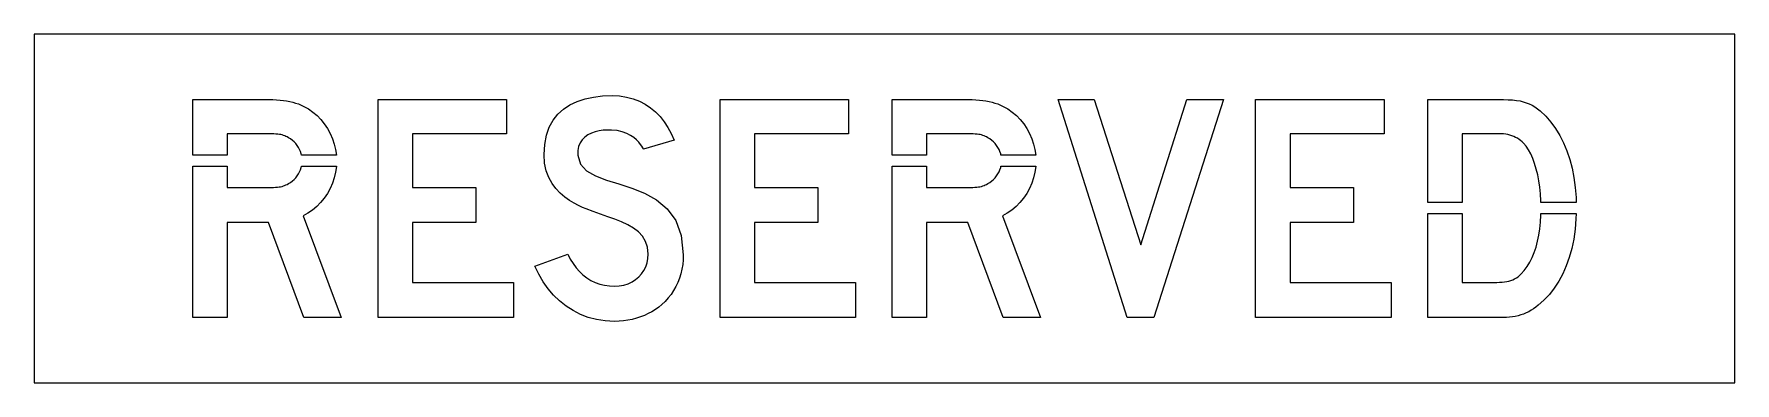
# Model space of a CAD drawing. Extents: x 0 to 78, y 0 to 16.
import ezdxf

# ---------------------------------------------------------------- set-up
doc = ezdxf.new("R2010")
doc.units = 0
doc.layers.add('CUT', color=7, linetype='Continuous')
doc.layers.add('OUTSIDE', color=1, linetype='Continuous')

msp = doc.modelspace()

# ---------------------------------------------------------------- linework, layer by layer
at = {"layer": 'CUT'}
for points in [[(12.0721, 10.888), (12.0051, 10.973), (11.9311, 11.052), (11.8511, 11.124), (11.7631, 11.189), (11.6701, 11.246), (11.6101, 11.279), (11.5541, 11.307), (11.4981, 11.332), (11.4411, 11.353), (11.3821, 11.371), (11.3191, 11.386), (11.2501, 11.398), (11.1741, 11.407), (11.0881, 11.413), (10.9911, 11.418), (10.8811, 11.42), (10.7581, 11.421), (8.8631, 11.421), (8.8631, 10.444), (7.2841, 10.444), (7.2841, 13), (10.5821, 13), (10.7701, 12.998), (10.9491, 12.994), (11.1181, 12.985), (11.2801, 12.973), (11.4341, 12.956), (11.5821, 12.934), (11.7241, 12.907), (11.8611, 12.875), (11.9931, 12.837), (12.1221, 12.793), (12.2481, 12.742), (12.3721, 12.684), (12.5861, 12.566), (12.7881, 12.424), (12.9781, 12.26), (13.1531, 12.077), (13.3121, 11.877), (13.4551, 11.662), (13.5791, 11.435), (13.6841, 11.198), (13.7681, 10.952), (13.8301, 10.702), (13.8681, 10.448), (13.8683, 10.444), (12.2721, 10.444), (12.2571, 10.505), (12.2241, 10.606), (12.1811, 10.704), (12.1301, 10.798)], [(21.6701, 11.421), (17.3541, 11.421), (17.3541, 8.965), (20.2661, 8.965), (20.2661, 7.351), (17.3541, 7.351), (17.3541, 4.614), (21.9861, 4.614), (21.9861, 3), (15.7751, 3), (15.7751, 13), (21.6701, 13)], [(29.6611, 5.005), (29.5981, 4.802), (29.5211, 4.605), (29.4311, 4.416), (29.3281, 4.235), (29.2131, 4.061), (29.0851, 3.897), (28.9451, 3.742), (28.7931, 3.596), (28.6481, 3.478), (28.4951, 3.369), (28.3341, 3.269), (28.1661, 3.178), (27.9921, 3.097), (27.8101, 3.026), (27.6231, 2.966), (27.4311, 2.916), (27.2341, 2.876), (27.0321, 2.848), (26.8261, 2.83), (26.6171, 2.825), (26.1971, 2.845), (25.7961, 2.907), (25.4161, 3.007), (25.0551, 3.144), (24.7161, 3.316), (24.3981, 3.522), (24.1021, 3.759), (23.8291, 4.025), (23.5781, 4.32), (23.3511, 4.64), (23.1471, 4.984), (22.9681, 5.351), (24.4771, 5.912), (24.5891, 5.684), (24.7161, 5.474), (24.8561, 5.282), (25.0091, 5.109), (25.1731, 4.955), (25.3501, 4.82), (25.5371, 4.705), (25.7351, 4.61), (25.9421, 4.536), (26.1591, 4.482), (26.3841, 4.45), (26.6171, 4.439), (26.8391, 4.452), (27.0481, 4.489), (27.2431, 4.55), (27.4231, 4.634), (27.5861, 4.737), (27.7311, 4.86), (27.8581, 5), (27.9641, 5.156), (28.0481, 5.327), (28.1101, 5.511), (28.1481, 5.706), (28.1611, 5.912), (28.1301, 6.223), (28.0411, 6.492), (27.9001, 6.724), (27.7131, 6.925), (27.4871, 7.098), (27.2271, 7.25), (26.9401, 7.385), (26.6331, 7.508), (26.3111, 7.624), (25.9801, 7.739), (25.6481, 7.857), (25.3191, 7.982), (25.1561, 8.052), (24.9691, 8.138), (24.7661, 8.243), (24.5541, 8.371), (24.3391, 8.523), (24.1311, 8.702), (23.9341, 8.91), (23.7571, 9.149), (23.6071, 9.423), (23.4911, 9.734), (23.4161, 10.083), (23.3891, 10.474), (23.4171, 10.94), (23.4961, 11.356), (23.6261, 11.725), (23.8011, 12.047), (24.0201, 12.326), (24.2801, 12.561), (24.5761, 12.756), (24.9071, 12.912), (25.2691, 13.03), (25.6591, 13.112), (26.0751, 13.16), (26.5121, 13.175), (26.8531, 13.159), (27.1761, 13.11), (27.4791, 13.03), (27.7641, 12.921), (28.0291, 12.783), (28.2751, 12.618), (28.5031, 12.428), (28.7111, 12.214), (28.9001, 11.976), (29.0711, 11.718), (29.2221, 11.438), (29.3541, 11.14), (27.9511, 10.719), (27.9431, 10.736), (27.9191, 10.782), (27.8781, 10.851), (27.8181, 10.939), (27.7371, 11.039), (27.6351, 11.145), (27.5091, 11.252), (27.3581, 11.353), (27.1811, 11.445), (26.9761, 11.519), (26.7421, 11.572), (26.4771, 11.596), (26.2901, 11.599), (26.1021, 11.586), (25.9151, 11.559), (25.7341, 11.515), (25.5621, 11.453), (25.4021, 11.373), (25.2601, 11.273), (25.1381, 11.152), (25.0411, 11.009), (24.9721, 10.844), (24.9351, 10.654), (24.9331, 10.439), (25.0581, 10.033), (25.3411, 9.728), (25.7491, 9.494), (26.2511, 9.303), (26.8141, 9.126), (27.4071, 8.934), (27.9961, 8.7), (28.5511, 8.393), (29.0381, 7.986), (29.4261, 7.45), (29.6831, 6.757), (29.7751, 5.877), (29.7681, 5.651), (29.7461, 5.43), (29.7111, 5.215)], [(33.0381, 11.421), (33.0381, 8.965), (35.9501, 8.965), (35.9501, 7.351), (33.0381, 7.351), (33.0381, 4.614), (37.6701, 4.614), (37.6701, 3), (31.4591, 3), (31.4591, 13), (37.3541, 13), (37.3541, 11.421)], [(44.2001, 10.798), (44.1421, 10.888), (44.0751, 10.973), (44.0011, 11.052), (43.9211, 11.124), (43.8331, 11.189), (43.7401, 11.246), (43.6801, 11.279), (43.6241, 11.307), (43.5681, 11.332), (43.5111, 11.353), (43.4521, 11.371), (43.3891, 11.386), (43.3201, 11.398), (43.2441, 11.407), (43.1581, 11.413), (43.0611, 11.418), (42.9511, 11.42), (42.8281, 11.421), (40.9331, 11.421), (40.9331, 10.444), (39.3541, 10.444), (39.3541, 13), (42.6521, 13), (42.8401, 12.998), (43.0191, 12.994), (43.1881, 12.985), (43.3501, 12.973), (43.5041, 12.956), (43.6521, 12.934), (43.7941, 12.907), (43.9311, 12.875), (44.0631, 12.837), (44.1921, 12.793), (44.3181, 12.742), (44.4421, 12.684), (44.6561, 12.566), (44.8581, 12.424), (45.0481, 12.26), (45.2231, 12.077), (45.3821, 11.877), (45.5251, 11.662), (45.6491, 11.435), (45.7541, 11.198), (45.8381, 10.952), (45.9001, 10.702), (45.9381, 10.448), (45.9383, 10.444), (44.3421, 10.444), (44.3271, 10.505), (44.2941, 10.606), (44.2511, 10.704)], [(48.6171, 13), (50.7571, 6.333), (52.8631, 13), (54.5471, 13), (51.3541, 3), (50.1261, 3), (46.9681, 13)], [(57.5991, 11.421), (57.5991, 8.965), (60.5111, 8.965), (60.5111, 7.351), (57.5991, 7.351), (57.5991, 4.614), (62.2311, 4.614), (62.2311, 3), (56.0201, 3), (56.0201, 13), (61.9151, 13), (61.9151, 11.421)], [(68.9541, 9.547), (68.8891, 9.811), (68.8131, 10.059), (68.7281, 10.289), (68.6341, 10.499), (68.5311, 10.689), (68.4201, 10.856), (68.3011, 11), (68.2371, 11.06), (68.1701, 11.116), (68.0981, 11.169), (68.0221, 11.218), (67.9421, 11.263), (67.8581, 11.303), (67.7711, 11.337), (67.6801, 11.366), (67.5851, 11.39), (67.4881, 11.407), (67.3871, 11.417), (67.2831, 11.421), (65.4941, 11.421), (65.4941, 8.2685), (63.9151, 8.2685), (63.9151, 13), (67.1431, 13), (67.3851, 12.998), (67.6031, 12.99), (67.8001, 12.977), (67.9791, 12.957), (68.1421, 12.93), (68.2921, 12.895), (68.4321, 12.851), (68.5651, 12.797), (68.6921, 12.734), (68.8181, 12.659), (68.9441, 12.572), (69.0731, 12.474), (69.3261, 12.232), (69.5611, 11.963), (69.7751, 11.669), (69.9681, 11.35), (70.1411, 11.006), (70.2921, 10.64), (70.4211, 10.252), (70.5281, 9.843), (70.6121, 9.414), (70.6731, 8.967), (70.7101, 8.501), (70.7159, 8.2685), (69.1028, 8.2685), (69.1011, 8.346), (69.0821, 8.665), (69.0511, 8.972), (69.0081, 9.266)], [(8.8631, 9.942), (8.8631, 8.965), (10.7581, 8.965), (10.8741, 8.966), (10.9791, 8.968), (11.0731, 8.973), (11.1581, 8.979), (11.2351, 8.988), (11.3061, 9), (11.3721, 9.015), (11.4331, 9.032), (11.4931, 9.054), (11.5511, 9.079), (11.6101, 9.107), (11.6701, 9.14), (11.7631, 9.197), (11.8511, 9.262), (11.9311, 9.334), (12.0051, 9.413), (12.0721, 9.498), (12.1301, 9.588), (12.1811, 9.682), (12.2241, 9.78), (12.2571, 9.88), (12.2722, 9.942), (13.8687, 9.942), (13.8681, 9.93), (13.8291, 9.67), (13.7681, 9.413), (13.6831, 9.164), (13.5771, 8.923), (13.4511, 8.693), (13.3051, 8.476), (13.1421, 8.275), (12.9631, 8.091), (12.7681, 7.927), (12.5591, 7.785), (12.3371, 7.667), (14.0911, 3), (12.3721, 3), (10.7581, 7.351), (8.8631, 7.351), (8.8631, 3), (7.2841, 3), (7.2841, 9.942)], [(40.9331, 8.965), (42.8281, 8.965), (42.9441, 8.966), (43.0491, 8.968), (43.1431, 8.973), (43.2281, 8.979), (43.3051, 8.988), (43.3761, 9), (43.4421, 9.015), (43.5031, 9.032), (43.5631, 9.054), (43.6211, 9.079), (43.6801, 9.107), (43.7401, 9.14), (43.8331, 9.197), (43.9211, 9.262), (44.0011, 9.334), (44.0751, 9.413), (44.1421, 9.498), (44.2001, 9.588), (44.2511, 9.682), (44.2941, 9.78), (44.3271, 9.88), (44.3422, 9.942), (45.9387, 9.942), (45.9381, 9.93), (45.8991, 9.67), (45.8381, 9.413), (45.7531, 9.164), (45.6471, 8.923), (45.5211, 8.693), (45.3751, 8.476), (45.2121, 8.275), (45.0331, 8.091), (44.8381, 7.927), (44.6291, 7.785), (44.4071, 7.667), (46.1611, 3), (44.4421, 3), (42.8281, 7.351), (40.9331, 7.351), (40.9331, 3), (39.3541, 3), (39.3541, 9.942), (40.9331, 9.942)], [(69.9211, 4.662), (69.7151, 4.346), (69.4871, 4.057), (69.2381, 3.795), (68.9681, 3.561), (68.8681, 3.477), (68.7641, 3.4), (68.6541, 3.331), (68.5401, 3.268), (68.4221, 3.212), (68.3011, 3.162), (68.1771, 3.119), (68.0501, 3.083), (67.9221, 3.053), (67.7921, 3.029), (67.6611, 3.012), (67.5291, 3), (67.5011, 3), (67.4681, 3), (67.4311, 3), (67.3911, 3), (67.3481, 3), (67.3011, 3), (67.2511, 3), (67.1991, 3), (67.1441, 3), (67.0871, 3), (67.0281, 3), (66.9681, 3), (63.9151, 3), (63.9151, 7.7665), (65.4941, 7.7665), (65.4941, 4.614), (67.0731, 4.614), (67.2001, 4.616), (67.3191, 4.623), (67.4311, 4.635), (67.5361, 4.652), (67.6341, 4.674), (67.7261, 4.702), (67.8141, 4.735), (67.8971, 4.775), (67.9761, 4.821), (68.0521, 4.874), (68.1251, 4.933), (68.1961, 5), (68.3391, 5.159), (68.4701, 5.338), (68.5901, 5.536), (68.6971, 5.751), (68.7931, 5.984), (68.8761, 6.232), (68.9461, 6.497), (69.0041, 6.775), (69.0491, 7.067), (69.0821, 7.372), (69.1011, 7.689), (69.1028, 7.7665), (70.7155, 7.7665), (70.7091, 7.526), (70.6701, 7.054), (70.6061, 6.601), (70.5171, 6.168), (70.4031, 5.757), (70.2661, 5.368), (70.1051, 5.003)]]:
    msp.add_lwpolyline(points, close=True, dxfattribs=at)
at = {"layer": 'OUTSIDE'}
msp.add_lwpolyline([(0, 0), (78, 0), (78, 16), (0, 16)], close=True, dxfattribs=at)

doc.saveas('drawing.dxf')
